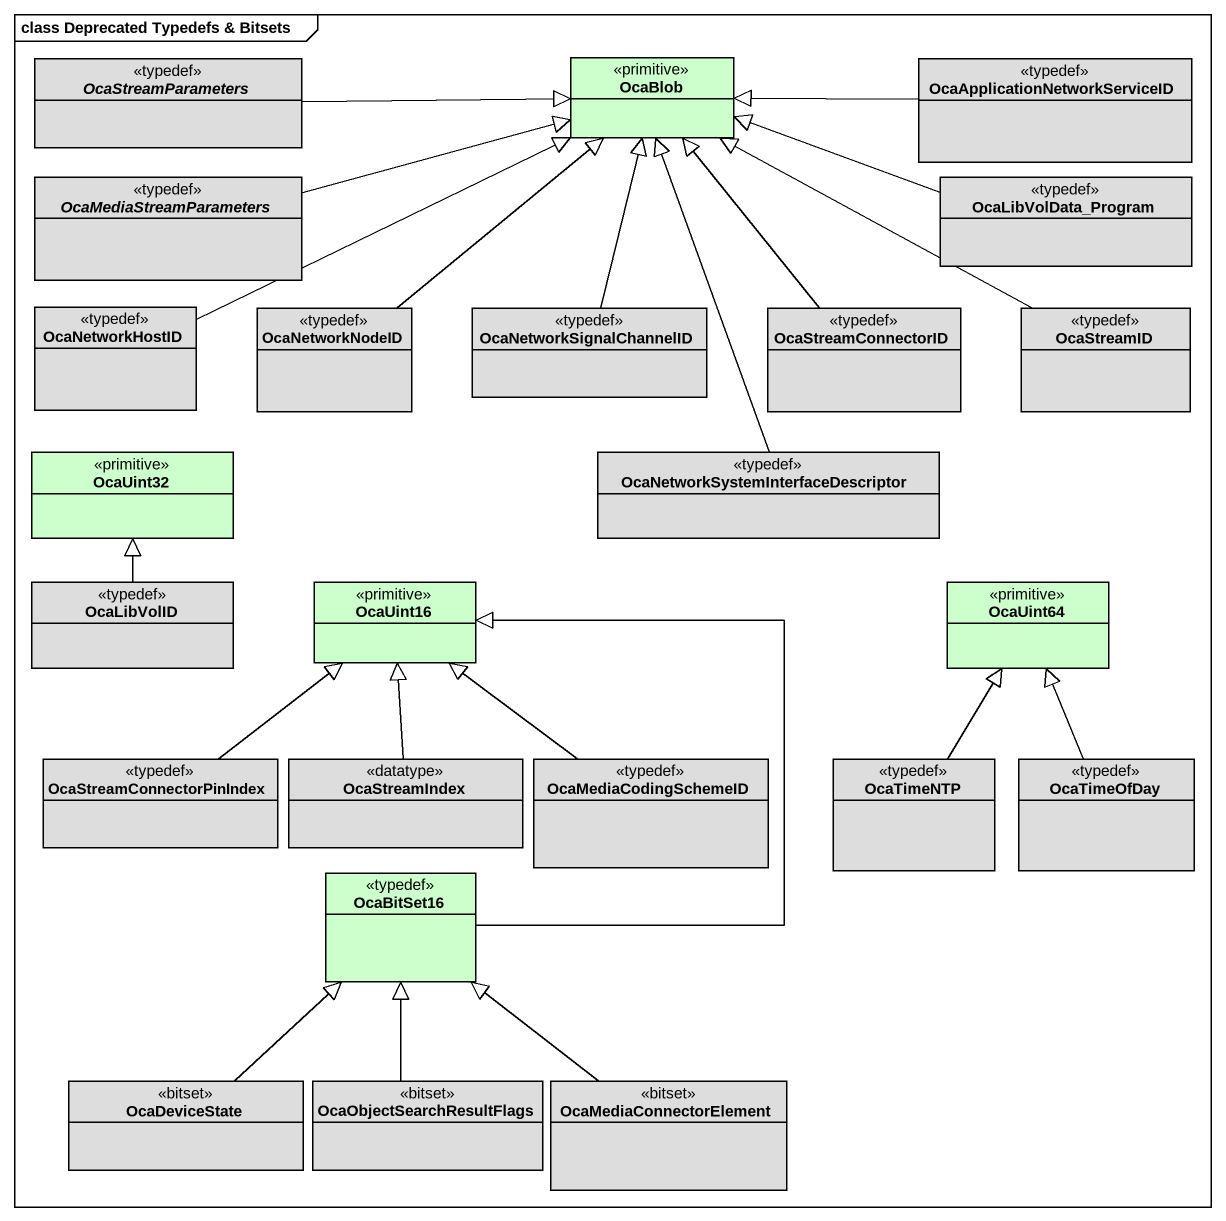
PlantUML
@startuml
mainframe class Deprecated Typedefs & Bitsets
hide circle
hide empty members
abstract class OcaStreamParameters <<typedef>> #DDDDDD
class OcaBlob <<primitive>> #CCFFCC
class "OcaApplicationNetworkServiceID" as OcaApplicationNetworkService <<typedef>> #DDDDDD
abstract class OcaMediaStreamParameters <<typedef>> #DDDDDD
class OcaLibVolData_Program <<typedef>> #DDDDDD
class OcaNetworkHostID <<typedef>> #DDDDDD
class OcaNetworkNodeID <<typedef>> #DDDDDD
class OcaNetworkSignalChannelID <<typedef>> #DDDDDD
class OcaStreamConnectorID <<typedef>> #DDDDDD
class OcaStreamID <<typedef>> #DDDDDD
class OcaUint32 <<primitive>> #CCFFCC
class "OcaNetworkSystemInterfaceDescriptor" as OcaNetworkSystemInterfaceDes <<typedef>> #DDDDDD
class OcaLibVolID <<typedef>> #DDDDDD
class OcaUint16 <<primitive>> #CCFFCC
class OcaUint64 <<primitive>> #CCFFCC
class OcaStreamConnectorPinIndex <<typedef>> #DDDDDD
class OcaStreamIndex <<datatype>> #DDDDDD
class OcaMediaCodingSchemeID <<typedef>> #DDDDDD
class OcaTimeNTP <<typedef>> #DDDDDD
class OcaTimeOfDay <<typedef>> #DDDDDD
class OcaBitSet16 <<typedef>> #CCFFCC
class OcaDeviceState <<bitset>> #DDDDDD
class OcaObjectSearchResultFlags <<bitset>> #DDDDDD
class OcaMediaConnectorElement <<bitset>> #DDDDDD
OcaStreamParameters -right-|> OcaBlob
OcaApplicationNetworkService -left-|> OcaBlob
OcaMediaStreamParameters -right-|> OcaBlob
OcaLibVolData_Program -left-|> OcaBlob
OcaNetworkHostID -right-|> OcaBlob
OcaNetworkNodeID -up-|> OcaBlob
OcaNetworkSignalChannelID -up-|> OcaBlob
OcaStreamConnectorID -up-|> OcaBlob
OcaStreamID -left-|> OcaBlob
OcaNetworkSystemInterfaceDes -up-|> OcaBlob
OcaLibVolID -up-|> OcaUint32
OcaStreamConnectorPinIndex -up-|> OcaUint16
OcaStreamIndex -up-|> OcaUint16
OcaMediaCodingSchemeID -up-|> OcaUint16
OcaTimeNTP -up-|> OcaUint64
OcaTimeOfDay -up-|> OcaUint64
OcaBitSet16 -up-|> OcaUint16
OcaDeviceState -up-|> OcaBitSet16
OcaObjectSearchResultFlags -up-|> OcaBitSet16
OcaMediaConnectorElement -up-|> OcaBitSet16
@enduml
